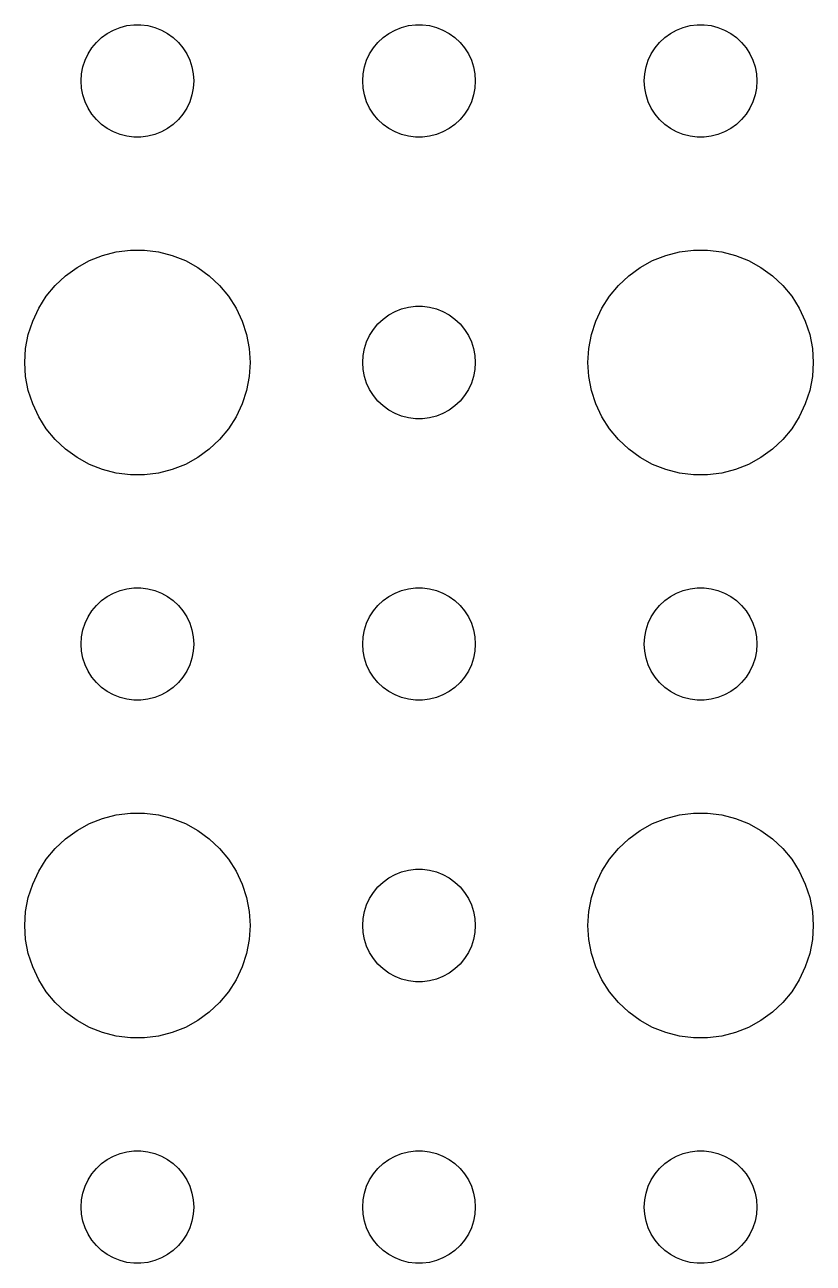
# Model space of a CAD drawing. Header units: metres. Extents: x -142 to 142, y -142 to 142.
# Drawn here: x -63 to -42, y 66 to 99 of the extents above; entities that cross this region are included whole.
import ezdxf

# ---------------------------------------------------------------- set-up
doc = ezdxf.new("R2010")
doc.units = ezdxf.units.M

msp = doc.modelspace()

# ---------------------------------------------------------------- linework, layer by layer
for p, q in [((-60.2811, 98.9734), (-60.0942, 98.997)), ((-60.0942, 98.997), (-59.9058, 98.997)), ((-59.9058, 98.997), (-59.7189, 98.9734)), ((-52.7811, 98.9734), (-52.5942, 98.997)), ((-52.5942, 98.997), (-52.4058, 98.997)), ((-52.4058, 98.997), (-52.2189, 98.9734)), ((-45.2811, 98.9734), (-45.0942, 98.997)), ((-45.0942, 98.997), (-44.9058, 98.997)), ((-44.9058, 98.997), (-44.7189, 98.9734)), ((-61.0934, 98.5268), (-60.9561, 98.6558)), ((-60.9561, 98.6558), (-60.8037, 98.7665)), ((-60.8037, 98.7665), (-60.6387, 98.8572)), ((-60.6387, 98.8572), (-60.4635, 98.9266)), ((-60.4635, 98.9266), (-60.2811, 98.9734)), ((-59.7189, 98.9734), (-59.5365, 98.9266)), ((-59.5365, 98.9266), (-59.3613, 98.8572)), ((-59.3613, 98.8572), (-59.1963, 98.7665)), ((-59.1963, 98.7665), (-59.0439, 98.6558)), ((-59.0439, 98.6558), (-58.9065, 98.5268)), ((-53.5934, 98.5268), (-53.4561, 98.6558)), ((-53.4561, 98.6558), (-53.3037, 98.7665)), ((-53.3037, 98.7665), (-53.1387, 98.8572)), ((-53.1387, 98.8572), (-52.9635, 98.9266)), ((-52.9635, 98.9266), (-52.7811, 98.9734)), ((-52.2189, 98.9734), (-52.0365, 98.9266)), ((-52.0365, 98.9266), (-51.8613, 98.8572)), ((-51.8613, 98.8572), (-51.6963, 98.7665)), ((-51.6963, 98.7665), (-51.5439, 98.6558)), ((-51.5439, 98.6558), (-51.4065, 98.5268)), ((-46.0934, 98.5268), (-45.9561, 98.6558)), ((-45.9561, 98.6558), (-45.8037, 98.7665)), ((-45.8037, 98.7665), (-45.6387, 98.8572)), ((-45.6387, 98.8572), (-45.4635, 98.9266)), ((-45.4635, 98.9266), (-45.2811, 98.9734)), ((-44.7189, 98.9734), (-44.5365, 98.9266)), ((-44.5365, 98.9266), (-44.3613, 98.8572)), ((-44.3613, 98.8572), (-44.1963, 98.7665)), ((-44.1963, 98.7665), (-44.0439, 98.6558)), ((-44.0439, 98.6558), (-43.9065, 98.5268)), ((-61.3145, 98.2226), (-61.2135, 98.3817)), ((-61.2135, 98.3817), (-61.0934, 98.5268)), ((-58.9065, 98.5268), (-58.7865, 98.3817)), ((-58.7865, 98.3817), (-58.6855, 98.2226)), ((-53.8145, 98.2226), (-53.7135, 98.3817)), ((-53.7135, 98.3817), (-53.5934, 98.5268)), ((-51.4065, 98.5268), (-51.2865, 98.3817)), ((-51.2865, 98.3817), (-51.1855, 98.2226)), ((-46.3145, 98.2226), (-46.2135, 98.3817)), ((-46.2135, 98.3817), (-46.0934, 98.5268)), ((-43.9065, 98.5268), (-43.7865, 98.3817)), ((-43.7865, 98.3817), (-43.6855, 98.2226)), ((-61.4529, 97.873), (-61.3947, 98.0522)), ((-61.3947, 98.0522), (-61.3145, 98.2226)), ((-58.6855, 98.2226), (-58.6053, 98.0522)), ((-58.6053, 98.0522), (-58.5471, 97.873)), ((-53.9529, 97.873), (-53.8947, 98.0522)), ((-53.8947, 98.0522), (-53.8145, 98.2226)), ((-51.1855, 98.2226), (-51.1053, 98.0522)), ((-51.1053, 98.0522), (-51.0471, 97.873)), ((-46.4529, 97.873), (-46.3947, 98.0522)), ((-46.3947, 98.0522), (-46.3145, 98.2226)), ((-43.6855, 98.2226), (-43.6053, 98.0522)), ((-43.6053, 98.0522), (-43.5471, 97.873)), ((-61.5, 97.5), (-61.4882, 97.688)), ((-61.4882, 97.688), (-61.4529, 97.873)), ((-58.5471, 97.873), (-58.5118, 97.688)), ((-58.5118, 97.688), (-58.5, 97.5)), ((-54, 97.5), (-53.9882, 97.688)), ((-53.9882, 97.688), (-53.9529, 97.873)), ((-51.0471, 97.873), (-51.0118, 97.688)), ((-51.0118, 97.688), (-51, 97.5)), ((-46.5, 97.5), (-46.4882, 97.688)), ((-46.4882, 97.688), (-46.4529, 97.873)), ((-43.5471, 97.873), (-43.5118, 97.688)), ((-43.5118, 97.688), (-43.5, 97.5)), ((-61.4882, 97.312), (-61.5, 97.5)), ((-58.5, 97.5), (-58.5118, 97.312)), ((-53.9882, 97.312), (-54, 97.5)), ((-51, 97.5), (-51.0118, 97.312)), ((-46.4882, 97.312), (-46.5, 97.5)), ((-43.5, 97.5), (-43.5118, 97.312)), ((-61.4529, 97.127), (-61.4882, 97.312)), ((-61.3947, 96.9478), (-61.4529, 97.127)), ((-58.5471, 97.127), (-58.6053, 96.9478)), ((-58.5118, 97.312), (-58.5471, 97.127)), ((-53.9529, 97.127), (-53.9882, 97.312)), ((-53.8947, 96.9478), (-53.9529, 97.127)), ((-51.0471, 97.127), (-51.1053, 96.9478)), ((-51.0118, 97.312), (-51.0471, 97.127)), ((-46.4529, 97.127), (-46.4882, 97.312)), ((-46.3947, 96.9478), (-46.4529, 97.127)), ((-43.5471, 97.127), (-43.6053, 96.9478)), ((-43.5118, 97.312), (-43.5471, 97.127)), ((-61.3145, 96.7774), (-61.3947, 96.9478)), ((-61.2135, 96.6183), (-61.3145, 96.7774)), ((-58.6855, 96.7774), (-58.7865, 96.6183)), ((-58.6053, 96.9478), (-58.6855, 96.7774)), ((-53.8145, 96.7774), (-53.8947, 96.9478)), ((-53.7135, 96.6183), (-53.8145, 96.7774)), ((-51.1855, 96.7774), (-51.2865, 96.6183)), ((-51.1053, 96.9478), (-51.1855, 96.7774)), ((-46.3145, 96.7774), (-46.3947, 96.9478)), ((-46.2135, 96.6183), (-46.3145, 96.7774)), ((-43.6855, 96.7774), (-43.7865, 96.6183)), ((-43.6053, 96.9478), (-43.6855, 96.7774)), ((-61.0934, 96.4732), (-61.2135, 96.6183)), ((-60.9561, 96.3442), (-61.0934, 96.4732)), ((-60.8037, 96.2335), (-60.9561, 96.3442)), ((-59.0439, 96.3442), (-59.1963, 96.2335)), ((-58.9065, 96.4732), (-59.0439, 96.3442)), ((-58.7865, 96.6183), (-58.9065, 96.4732)), ((-53.5934, 96.4732), (-53.7135, 96.6183)), ((-53.4561, 96.3442), (-53.5934, 96.4732)), ((-53.3037, 96.2335), (-53.4561, 96.3442)), ((-51.5439, 96.3442), (-51.6963, 96.2335)), ((-51.4065, 96.4732), (-51.5439, 96.3442)), ((-51.2865, 96.6183), (-51.4065, 96.4732)), ((-46.0934, 96.4732), (-46.2135, 96.6183)), ((-45.9561, 96.3442), (-46.0934, 96.4732)), ((-45.8037, 96.2335), (-45.9561, 96.3442)), ((-44.0439, 96.3442), (-44.1963, 96.2335)), ((-43.9065, 96.4732), (-44.0439, 96.3442)), ((-43.7865, 96.6183), (-43.9065, 96.4732)), ((-60.6387, 96.1428), (-60.8037, 96.2335)), ((-60.4635, 96.0734), (-60.6387, 96.1428)), ((-60.2811, 96.0266), (-60.4635, 96.0734)), ((-60.0942, 96.003), (-60.2811, 96.0266)), ((-59.7189, 96.0266), (-59.9058, 96.003)), ((-59.5365, 96.0734), (-59.7189, 96.0266)), ((-59.3613, 96.1428), (-59.5365, 96.0734)), ((-59.1963, 96.2335), (-59.3613, 96.1428)), ((-53.1387, 96.1428), (-53.3037, 96.2335)), ((-52.9635, 96.0734), (-53.1387, 96.1428)), ((-52.7811, 96.0266), (-52.9635, 96.0734)), ((-52.5942, 96.003), (-52.7811, 96.0266)), ((-52.2189, 96.0266), (-52.4058, 96.003)), ((-52.0365, 96.0734), (-52.2189, 96.0266)), ((-51.8613, 96.1428), (-52.0365, 96.0734)), ((-51.6963, 96.2335), (-51.8613, 96.1428)), ((-45.6387, 96.1428), (-45.8037, 96.2335)), ((-45.4635, 96.0734), (-45.6387, 96.1428)), ((-45.2811, 96.0266), (-45.4635, 96.0734)), ((-45.0942, 96.003), (-45.2811, 96.0266)), ((-44.7189, 96.0266), (-44.9058, 96.003)), ((-44.5365, 96.0734), (-44.7189, 96.0266)), ((-44.3613, 96.1428), (-44.5365, 96.0734)), ((-44.1963, 96.2335), (-44.3613, 96.1428)), ((-59.9058, 96.003), (-60.0942, 96.003)), ((-52.4058, 96.003), (-52.5942, 96.003)), ((-44.9058, 96.003), (-45.0942, 96.003)), ((-61.6075, 92.533), (-61.2773, 92.7145)), ((-61.2773, 92.7145), (-60.927, 92.8532)), ((-60.927, 92.8532), (-60.5621, 92.9469)), ((-60.5621, 92.9469), (-60.1884, 92.9941)), ((-60.1884, 92.9941), (-59.8116, 92.9941)), ((-59.8116, 92.9941), (-59.4379, 92.9469)), ((-59.4379, 92.9469), (-59.0729, 92.8532)), ((-59.0729, 92.8532), (-58.7227, 92.7145)), ((-58.7227, 92.7145), (-58.3925, 92.533)), ((-46.6075, 92.533), (-46.2773, 92.7145)), ((-46.2773, 92.7145), (-45.927, 92.8532)), ((-45.927, 92.8532), (-45.5621, 92.9469)), ((-45.5621, 92.9469), (-45.1884, 92.9941)), ((-45.1884, 92.9941), (-44.8116, 92.9941)), ((-44.8116, 92.9941), (-44.4379, 92.9469)), ((-44.4379, 92.9469), (-44.0729, 92.8532)), ((-44.0729, 92.8532), (-43.7227, 92.7145)), ((-43.7227, 92.7145), (-43.3925, 92.533)), ((-61.9123, 92.3115), (-61.6075, 92.533)), ((-58.3925, 92.533), (-58.0877, 92.3115)), ((-46.9123, 92.3115), (-46.6075, 92.533)), ((-43.3925, 92.533), (-43.0877, 92.3115)), ((-62.427, 91.7634), (-62.1869, 92.0536)), ((-62.1869, 92.0536), (-61.9123, 92.3115)), ((-58.0877, 92.3115), (-57.8131, 92.0536)), ((-57.8131, 92.0536), (-57.5729, 91.7634)), ((-47.427, 91.7634), (-47.1869, 92.0536)), ((-47.1869, 92.0536), (-46.9123, 92.3115)), ((-43.0877, 92.3115), (-42.8131, 92.0536)), ((-42.8131, 92.0536), (-42.5729, 91.7634)), ((-62.6289, 91.4453), (-62.427, 91.7634)), ((-57.5729, 91.7634), (-57.3711, 91.4453)), ((-47.6289, 91.4453), (-47.427, 91.7634)), ((-42.5729, 91.7634), (-42.3711, 91.4453)), ((-62.7893, 91.1044), (-62.6289, 91.4453)), ((-57.3711, 91.4453), (-57.2107, 91.1044)), ((-53.1387, 91.3572), (-52.9635, 91.4266)), ((-52.9635, 91.4266), (-52.7811, 91.4734)), ((-52.7811, 91.4734), (-52.5942, 91.497)), ((-52.5942, 91.497), (-52.4058, 91.497)), ((-52.4058, 91.497), (-52.2189, 91.4734)), ((-52.2189, 91.4734), (-52.0365, 91.4266)), ((-52.0365, 91.4266), (-51.8613, 91.3572)), ((-47.7893, 91.1044), (-47.6289, 91.4453)), ((-42.3711, 91.4453), (-42.2107, 91.1044)), ((-62.9057, 90.7461), (-62.7893, 91.1044)), ((-57.2107, 91.1044), (-57.0942, 90.7461)), ((-53.5934, 91.0268), (-53.4561, 91.1558)), ((-53.4561, 91.1558), (-53.3037, 91.2665)), ((-53.3037, 91.2665), (-53.1387, 91.3572)), ((-51.8613, 91.3572), (-51.6963, 91.2665)), ((-51.6963, 91.2665), (-51.5439, 91.1558)), ((-51.5439, 91.1558), (-51.4065, 91.0268)), ((-47.9057, 90.7461), (-47.7893, 91.1044)), ((-42.2107, 91.1044), (-42.0942, 90.7461)), ((-62.9763, 90.376), (-62.9057, 90.7461)), ((-57.0942, 90.7461), (-57.0237, 90.376)), ((-53.8145, 90.7226), (-53.7135, 90.8817)), ((-53.7135, 90.8817), (-53.5934, 91.0268)), ((-51.4065, 91.0268), (-51.2865, 90.8817)), ((-51.2865, 90.8817), (-51.1855, 90.7226)), ((-47.9763, 90.376), (-47.9057, 90.7461)), ((-42.0942, 90.7461), (-42.0237, 90.376)), ((-53.9529, 90.373), (-53.8947, 90.5522)), ((-53.8947, 90.5522), (-53.8145, 90.7226)), ((-51.1855, 90.7226), (-51.1053, 90.5522)), ((-51.1053, 90.5522), (-51.0471, 90.373)), ((-63, 90), (-62.9763, 90.376)), ((-57.0237, 90.376), (-57, 90)), ((-54, 90), (-53.9882, 90.188)), ((-53.9882, 90.188), (-53.9529, 90.373)), ((-51.0471, 90.373), (-51.0118, 90.188)), ((-51.0118, 90.188), (-51, 90)), ((-48, 90), (-47.9763, 90.376)), ((-42.0237, 90.376), (-42, 90)), ((-62.9763, 89.624), (-63, 90)), ((-57, 90), (-57.0237, 89.624)), ((-53.9882, 89.812), (-54, 90)), ((-53.9529, 89.627), (-53.9882, 89.812)), ((-51.0118, 89.812), (-51.0471, 89.627)), ((-51, 90), (-51.0118, 89.812)), ((-47.9763, 89.624), (-48, 90)), ((-42, 90), (-42.0237, 89.624)), ((-62.9057, 89.2539), (-62.9763, 89.624)), ((-57.0237, 89.624), (-57.0942, 89.2539)), ((-53.8947, 89.4478), (-53.9529, 89.627)), ((-53.8145, 89.2774), (-53.8947, 89.4478)), ((-51.1053, 89.4478), (-51.1855, 89.2774)), ((-51.0471, 89.627), (-51.1053, 89.4478)), ((-47.9057, 89.2539), (-47.9763, 89.624)), ((-42.0237, 89.624), (-42.0942, 89.2539)), ((-62.7893, 88.8956), (-62.9057, 89.2539)), ((-57.0942, 89.2539), (-57.2107, 88.8956)), ((-53.7135, 89.1183), (-53.8145, 89.2774)), ((-53.5934, 88.9732), (-53.7135, 89.1183)), ((-51.2865, 89.1183), (-51.4065, 88.9732)), ((-51.1855, 89.2774), (-51.2865, 89.1183)), ((-47.7893, 88.8956), (-47.9057, 89.2539)), ((-42.0942, 89.2539), (-42.2107, 88.8956)), ((-62.6289, 88.5547), (-62.7893, 88.8956)), ((-57.2107, 88.8956), (-57.3711, 88.5547)), ((-53.4561, 88.8442), (-53.5934, 88.9732)), ((-53.3037, 88.7335), (-53.4561, 88.8442)), ((-51.5439, 88.8442), (-51.6963, 88.7335)), ((-51.4065, 88.9732), (-51.5439, 88.8442)), ((-47.6289, 88.5547), (-47.7893, 88.8956)), ((-42.2107, 88.8956), (-42.3711, 88.5547)), ((-62.427, 88.2366), (-62.6289, 88.5547)), ((-57.3711, 88.5547), (-57.5729, 88.2366)), ((-53.1387, 88.6428), (-53.3037, 88.7335)), ((-52.9635, 88.5734), (-53.1387, 88.6428)), ((-52.7811, 88.5266), (-52.9635, 88.5734)), ((-52.5942, 88.503), (-52.7811, 88.5266)), ((-52.4058, 88.503), (-52.5942, 88.503)), ((-52.2189, 88.5266), (-52.4058, 88.503)), ((-52.0365, 88.5734), (-52.2189, 88.5266)), ((-51.8613, 88.6428), (-52.0365, 88.5734)), ((-51.6963, 88.7335), (-51.8613, 88.6428)), ((-47.427, 88.2366), (-47.6289, 88.5547)), ((-42.3711, 88.5547), (-42.5729, 88.2366)), ((-62.1869, 87.9464), (-62.427, 88.2366)), ((-57.5729, 88.2366), (-57.8131, 87.9464)), ((-47.1869, 87.9464), (-47.427, 88.2366)), ((-42.5729, 88.2366), (-42.8131, 87.9464)), ((-61.9123, 87.6885), (-62.1869, 87.9464)), ((-57.8131, 87.9464), (-58.0877, 87.6885)), ((-46.9123, 87.6885), (-47.1869, 87.9464)), ((-42.8131, 87.9464), (-43.0877, 87.6885)), ((-61.6075, 87.467), (-61.9123, 87.6885)), ((-61.2773, 87.2855), (-61.6075, 87.467)), ((-58.3925, 87.467), (-58.7227, 87.2855)), ((-58.0877, 87.6885), (-58.3925, 87.467)), ((-46.6075, 87.467), (-46.9123, 87.6885)), ((-46.2773, 87.2855), (-46.6075, 87.467)), ((-43.3925, 87.467), (-43.7227, 87.2855)), ((-43.0877, 87.6885), (-43.3925, 87.467)), ((-60.927, 87.1468), (-61.2773, 87.2855)), ((-60.5621, 87.0531), (-60.927, 87.1468)), ((-59.0729, 87.1468), (-59.4379, 87.0531)), ((-58.7227, 87.2855), (-59.0729, 87.1468)), ((-45.927, 87.1468), (-46.2773, 87.2855)), ((-45.5621, 87.0531), (-45.927, 87.1468)), ((-44.0729, 87.1468), (-44.4379, 87.0531)), ((-43.7227, 87.2855), (-44.0729, 87.1468)), ((-60.1884, 87.0059), (-60.5621, 87.0531)), ((-59.8116, 87.0059), (-60.1884, 87.0059)), ((-59.4379, 87.0531), (-59.8116, 87.0059)), ((-45.1884, 87.0059), (-45.5621, 87.0531)), ((-44.8116, 87.0059), (-45.1884, 87.0059)), ((-44.4379, 87.0531), (-44.8116, 87.0059)), ((-60.8037, 83.7665), (-60.6387, 83.8572)), ((-60.6387, 83.8572), (-60.4635, 83.9266)), ((-60.4635, 83.9266), (-60.2811, 83.9734)), ((-60.2811, 83.9734), (-60.0942, 83.997)), ((-60.0942, 83.997), (-59.9058, 83.997)), ((-59.9058, 83.997), (-59.7189, 83.9734)), ((-59.7189, 83.9734), (-59.5365, 83.9266)), ((-59.5365, 83.9266), (-59.3613, 83.8572)), ((-59.3613, 83.8572), (-59.1963, 83.7665)), ((-53.3037, 83.7665), (-53.1387, 83.8572)), ((-53.1387, 83.8572), (-52.9635, 83.9266)), ((-52.9635, 83.9266), (-52.7811, 83.9734)), ((-52.7811, 83.9734), (-52.5942, 83.997)), ((-52.5942, 83.997), (-52.4058, 83.997)), ((-52.4058, 83.997), (-52.2189, 83.9734)), ((-52.2189, 83.9734), (-52.0365, 83.9266)), ((-52.0365, 83.9266), (-51.8613, 83.8572)), ((-51.8613, 83.8572), (-51.6963, 83.7665)), ((-45.8037, 83.7665), (-45.6387, 83.8572)), ((-45.6387, 83.8572), (-45.4635, 83.9266)), ((-45.4635, 83.9266), (-45.2811, 83.9734)), ((-45.2811, 83.9734), (-45.0942, 83.997)), ((-45.0942, 83.997), (-44.9058, 83.997)), ((-44.9058, 83.997), (-44.7189, 83.9734)), ((-44.7189, 83.9734), (-44.5365, 83.9266)), ((-44.5365, 83.9266), (-44.3613, 83.8572)), ((-44.3613, 83.8572), (-44.1963, 83.7665)), ((-61.2135, 83.3817), (-61.0934, 83.5268)), ((-61.0934, 83.5268), (-60.9561, 83.6558)), ((-60.9561, 83.6558), (-60.8037, 83.7665)), ((-59.1963, 83.7665), (-59.0439, 83.6558)), ((-59.0439, 83.6558), (-58.9065, 83.5268)), ((-58.9065, 83.5268), (-58.7865, 83.3817)), ((-53.7135, 83.3817), (-53.5934, 83.5268)), ((-53.5934, 83.5268), (-53.4561, 83.6558)), ((-53.4561, 83.6558), (-53.3037, 83.7665)), ((-51.6963, 83.7665), (-51.5439, 83.6558)), ((-51.5439, 83.6558), (-51.4065, 83.5268)), ((-51.4065, 83.5268), (-51.2865, 83.3817)), ((-46.2135, 83.3817), (-46.0934, 83.5268)), ((-46.0934, 83.5268), (-45.9561, 83.6558)), ((-45.9561, 83.6558), (-45.8037, 83.7665)), ((-44.1963, 83.7665), (-44.0439, 83.6558)), ((-44.0439, 83.6558), (-43.9065, 83.5268)), ((-43.9065, 83.5268), (-43.7865, 83.3817)), ((-61.3947, 83.0522), (-61.3145, 83.2226)), ((-61.3145, 83.2226), (-61.2135, 83.3817)), ((-58.7865, 83.3817), (-58.6855, 83.2226)), ((-58.6855, 83.2226), (-58.6053, 83.0522)), ((-53.8947, 83.0522), (-53.8145, 83.2226)), ((-53.8145, 83.2226), (-53.7135, 83.3817)), ((-51.2865, 83.3817), (-51.1855, 83.2226)), ((-51.1855, 83.2226), (-51.1053, 83.0522)), ((-46.3947, 83.0522), (-46.3145, 83.2226)), ((-46.3145, 83.2226), (-46.2135, 83.3817)), ((-43.7865, 83.3817), (-43.6855, 83.2226)), ((-43.6855, 83.2226), (-43.6053, 83.0522)), ((-61.4882, 82.688), (-61.4529, 82.873)), ((-61.4529, 82.873), (-61.3947, 83.0522)), ((-58.6053, 83.0522), (-58.5471, 82.873)), ((-58.5471, 82.873), (-58.5118, 82.688)), ((-53.9882, 82.688), (-53.9529, 82.873)), ((-53.9529, 82.873), (-53.8947, 83.0522)), ((-51.1053, 83.0522), (-51.0471, 82.873)), ((-51.0471, 82.873), (-51.0118, 82.688)), ((-46.4882, 82.688), (-46.4529, 82.873)), ((-46.4529, 82.873), (-46.3947, 83.0522)), ((-43.6053, 83.0522), (-43.5471, 82.873)), ((-43.5471, 82.873), (-43.5118, 82.688)), ((-61.5, 82.5), (-61.4882, 82.688)), ((-61.4882, 82.312), (-61.5, 82.5)), ((-58.5118, 82.688), (-58.5, 82.5)), ((-58.5, 82.5), (-58.5118, 82.312)), ((-54, 82.5), (-53.9882, 82.688)), ((-53.9882, 82.312), (-54, 82.5)), ((-51.0118, 82.688), (-51, 82.5)), ((-51, 82.5), (-51.0118, 82.312)), ((-46.5, 82.5), (-46.4882, 82.688)), ((-46.4882, 82.312), (-46.5, 82.5)), ((-43.5118, 82.688), (-43.5, 82.5)), ((-43.5, 82.5), (-43.5118, 82.312)), ((-61.4529, 82.127), (-61.4882, 82.312)), ((-58.5118, 82.312), (-58.5471, 82.127)), ((-53.9529, 82.127), (-53.9882, 82.312)), ((-51.0118, 82.312), (-51.0471, 82.127)), ((-46.4529, 82.127), (-46.4882, 82.312)), ((-43.5118, 82.312), (-43.5471, 82.127)), ((-61.3947, 81.9478), (-61.4529, 82.127)), ((-61.3145, 81.7774), (-61.3947, 81.9478)), ((-58.6053, 81.9478), (-58.6855, 81.7774)), ((-58.5471, 82.127), (-58.6053, 81.9478)), ((-53.8947, 81.9478), (-53.9529, 82.127)), ((-53.8145, 81.7774), (-53.8947, 81.9478)), ((-51.1053, 81.9478), (-51.1855, 81.7774)), ((-51.0471, 82.127), (-51.1053, 81.9478)), ((-46.3947, 81.9478), (-46.4529, 82.127)), ((-46.3145, 81.7774), (-46.3947, 81.9478)), ((-43.6053, 81.9478), (-43.6855, 81.7774)), ((-43.5471, 82.127), (-43.6053, 81.9478)), ((-61.2135, 81.6183), (-61.3145, 81.7774)), ((-61.0934, 81.4732), (-61.2135, 81.6183)), ((-58.7865, 81.6183), (-58.9065, 81.4732)), ((-58.6855, 81.7774), (-58.7865, 81.6183)), ((-53.7135, 81.6183), (-53.8145, 81.7774)), ((-53.5934, 81.4732), (-53.7135, 81.6183)), ((-51.2865, 81.6183), (-51.4065, 81.4732)), ((-51.1855, 81.7774), (-51.2865, 81.6183)), ((-46.2135, 81.6183), (-46.3145, 81.7774)), ((-46.0934, 81.4732), (-46.2135, 81.6183)), ((-43.7865, 81.6183), (-43.9065, 81.4732)), ((-43.6855, 81.7774), (-43.7865, 81.6183)), ((-60.9561, 81.3442), (-61.0934, 81.4732)), ((-60.8037, 81.2335), (-60.9561, 81.3442)), ((-60.6387, 81.1428), (-60.8037, 81.2335)), ((-59.1963, 81.2335), (-59.3613, 81.1428)), ((-59.0439, 81.3442), (-59.1963, 81.2335)), ((-58.9065, 81.4732), (-59.0439, 81.3442)), ((-53.4561, 81.3442), (-53.5934, 81.4732)), ((-53.3037, 81.2335), (-53.4561, 81.3442)), ((-53.1387, 81.1428), (-53.3037, 81.2335)), ((-51.6963, 81.2335), (-51.8613, 81.1428)), ((-51.5439, 81.3442), (-51.6963, 81.2335)), ((-51.4065, 81.4732), (-51.5439, 81.3442)), ((-45.9561, 81.3442), (-46.0934, 81.4732)), ((-45.8037, 81.2335), (-45.9561, 81.3442)), ((-45.6387, 81.1428), (-45.8037, 81.2335)), ((-44.1963, 81.2335), (-44.3613, 81.1428)), ((-44.0439, 81.3442), (-44.1963, 81.2335)), ((-43.9065, 81.4732), (-44.0439, 81.3442)), ((-60.4635, 81.0734), (-60.6387, 81.1428)), ((-60.2811, 81.0266), (-60.4635, 81.0734)), ((-60.0942, 81.003), (-60.2811, 81.0266)), ((-59.9058, 81.003), (-60.0942, 81.003)), ((-59.7189, 81.0266), (-59.9058, 81.003)), ((-59.5365, 81.0734), (-59.7189, 81.0266)), ((-59.3613, 81.1428), (-59.5365, 81.0734)), ((-52.9635, 81.0734), (-53.1387, 81.1428)), ((-52.7811, 81.0266), (-52.9635, 81.0734)), ((-52.5942, 81.003), (-52.7811, 81.0266)), ((-52.4058, 81.003), (-52.5942, 81.003)), ((-52.2189, 81.0266), (-52.4058, 81.003)), ((-52.0365, 81.0734), (-52.2189, 81.0266)), ((-51.8613, 81.1428), (-52.0365, 81.0734)), ((-45.4635, 81.0734), (-45.6387, 81.1428)), ((-45.2811, 81.0266), (-45.4635, 81.0734)), ((-45.0942, 81.003), (-45.2811, 81.0266)), ((-44.9058, 81.003), (-45.0942, 81.003)), ((-44.7189, 81.0266), (-44.9058, 81.003)), ((-44.5365, 81.0734), (-44.7189, 81.0266)), ((-44.3613, 81.1428), (-44.5365, 81.0734)), ((-60.927, 77.8532), (-60.5621, 77.9469)), ((-60.5621, 77.9469), (-60.1884, 77.9941)), ((-60.1884, 77.9941), (-59.8116, 77.9941)), ((-59.8116, 77.9941), (-59.4379, 77.9469)), ((-59.4379, 77.9469), (-59.0729, 77.8532)), ((-45.927, 77.8532), (-45.5621, 77.9469)), ((-45.5621, 77.9469), (-45.1884, 77.9941)), ((-45.1884, 77.9941), (-44.8116, 77.9941)), ((-44.8116, 77.9941), (-44.4379, 77.9469)), ((-44.4379, 77.9469), (-44.0729, 77.8532)), ((-61.6075, 77.533), (-61.2773, 77.7145)), ((-61.2773, 77.7145), (-60.927, 77.8532)), ((-59.0729, 77.8532), (-58.7227, 77.7145)), ((-58.7227, 77.7145), (-58.3925, 77.533)), ((-46.6075, 77.533), (-46.2773, 77.7145)), ((-46.2773, 77.7145), (-45.927, 77.8532)), ((-44.0729, 77.8532), (-43.7227, 77.7145)), ((-43.7227, 77.7145), (-43.3925, 77.533)), ((-62.1869, 77.0536), (-61.9123, 77.3115)), ((-61.9123, 77.3115), (-61.6075, 77.533)), ((-58.3925, 77.533), (-58.0877, 77.3115)), ((-58.0877, 77.3115), (-57.8131, 77.0536)), ((-47.1869, 77.0536), (-46.9123, 77.3115)), ((-46.9123, 77.3115), (-46.6075, 77.533)), ((-43.3925, 77.533), (-43.0877, 77.3115)), ((-43.0877, 77.3115), (-42.8131, 77.0536)), ((-62.427, 76.7634), (-62.1869, 77.0536)), ((-57.8131, 77.0536), (-57.5729, 76.7634)), ((-47.427, 76.7634), (-47.1869, 77.0536)), ((-42.8131, 77.0536), (-42.5729, 76.7634)), ((-62.6289, 76.4453), (-62.427, 76.7634)), ((-57.5729, 76.7634), (-57.3711, 76.4453)), ((-47.6289, 76.4453), (-47.427, 76.7634)), ((-42.5729, 76.7634), (-42.3711, 76.4453)), ((-62.7893, 76.1044), (-62.6289, 76.4453)), ((-57.3711, 76.4453), (-57.2107, 76.1044)), ((-53.4561, 76.1558), (-53.3037, 76.2665)), ((-53.3037, 76.2665), (-53.1387, 76.3572)), ((-53.1387, 76.3572), (-52.9635, 76.4266)), ((-52.9635, 76.4266), (-52.7811, 76.4734)), ((-52.7811, 76.4734), (-52.5942, 76.497)), ((-52.5942, 76.497), (-52.4058, 76.497)), ((-52.4058, 76.497), (-52.2189, 76.4734)), ((-52.2189, 76.4734), (-52.0365, 76.4266)), ((-52.0365, 76.4266), (-51.8613, 76.3572)), ((-51.8613, 76.3572), (-51.6963, 76.2665)), ((-51.6963, 76.2665), (-51.5439, 76.1558)), ((-47.7893, 76.1044), (-47.6289, 76.4453)), ((-42.3711, 76.4453), (-42.2107, 76.1044)), ((-62.9057, 75.7461), (-62.7893, 76.1044)), ((-57.2107, 76.1044), (-57.0942, 75.7461)), ((-53.7135, 75.8817), (-53.5934, 76.0268)), ((-53.5934, 76.0268), (-53.4561, 76.1558)), ((-51.5439, 76.1558), (-51.4065, 76.0268)), ((-51.4065, 76.0268), (-51.2865, 75.8817)), ((-47.9057, 75.7461), (-47.7893, 76.1044)), ((-42.2107, 76.1044), (-42.0942, 75.7461)), ((-62.9763, 75.376), (-62.9057, 75.7461)), ((-57.0942, 75.7461), (-57.0237, 75.376)), ((-53.8947, 75.5522), (-53.8145, 75.7226)), ((-53.8145, 75.7226), (-53.7135, 75.8817)), ((-51.2865, 75.8817), (-51.1855, 75.7226)), ((-51.1855, 75.7226), (-51.1053, 75.5522)), ((-47.9763, 75.376), (-47.9057, 75.7461)), ((-42.0942, 75.7461), (-42.0237, 75.376)), ((-63, 75), (-62.9763, 75.376)), ((-57.0237, 75.376), (-57, 75)), ((-53.9882, 75.188), (-53.9529, 75.373)), ((-53.9529, 75.373), (-53.8947, 75.5522)), ((-51.1053, 75.5522), (-51.0471, 75.373)), ((-51.0471, 75.373), (-51.0118, 75.188)), ((-48, 75), (-47.9763, 75.376)), ((-42.0237, 75.376), (-42, 75)), ((-62.9763, 74.624), (-63, 75)), ((-57, 75), (-57.0237, 74.624)), ((-54, 75), (-53.9882, 75.188)), ((-53.9882, 74.812), (-54, 75)), ((-51.0118, 75.188), (-51, 75)), ((-51, 75), (-51.0118, 74.812)), ((-47.9763, 74.624), (-48, 75)), ((-42, 75), (-42.0237, 74.624)), ((-62.9057, 74.2539), (-62.9763, 74.624)), ((-57.0237, 74.624), (-57.0942, 74.2539)), ((-53.9529, 74.627), (-53.9882, 74.812)), ((-53.8947, 74.4478), (-53.9529, 74.627)), ((-51.0471, 74.627), (-51.1053, 74.4478)), ((-51.0118, 74.812), (-51.0471, 74.627)), ((-47.9057, 74.2539), (-47.9763, 74.624)), ((-42.0237, 74.624), (-42.0942, 74.2539)), ((-62.7893, 73.8956), (-62.9057, 74.2539)), ((-57.0942, 74.2539), (-57.2107, 73.8956)), ((-53.8145, 74.2774), (-53.8947, 74.4478)), ((-53.7135, 74.1183), (-53.8145, 74.2774)), ((-51.1855, 74.2774), (-51.2865, 74.1183)), ((-51.1053, 74.4478), (-51.1855, 74.2774)), ((-47.7893, 73.8956), (-47.9057, 74.2539)), ((-42.0942, 74.2539), (-42.2107, 73.8956)), ((-53.5934, 73.9732), (-53.7135, 74.1183)), ((-53.4561, 73.8442), (-53.5934, 73.9732)), ((-51.4065, 73.9732), (-51.5439, 73.8442)), ((-51.2865, 74.1183), (-51.4065, 73.9732)), ((-62.6289, 73.5547), (-62.7893, 73.8956)), ((-57.2107, 73.8956), (-57.3711, 73.5547)), ((-53.3037, 73.7335), (-53.4561, 73.8442)), ((-53.1387, 73.6428), (-53.3037, 73.7335)), ((-52.9635, 73.5734), (-53.1387, 73.6428)), ((-51.8613, 73.6428), (-52.0365, 73.5734)), ((-51.6963, 73.7335), (-51.8613, 73.6428)), ((-51.5439, 73.8442), (-51.6963, 73.7335)), ((-47.6289, 73.5547), (-47.7893, 73.8956)), ((-42.2107, 73.8956), (-42.3711, 73.5547)), ((-62.427, 73.2366), (-62.6289, 73.5547)), ((-57.3711, 73.5547), (-57.5729, 73.2366)), ((-52.7811, 73.5266), (-52.9635, 73.5734)), ((-52.5942, 73.503), (-52.7811, 73.5266)), ((-52.4058, 73.503), (-52.5942, 73.503)), ((-52.2189, 73.5266), (-52.4058, 73.503)), ((-52.0365, 73.5734), (-52.2189, 73.5266)), ((-47.427, 73.2366), (-47.6289, 73.5547)), ((-42.3711, 73.5547), (-42.5729, 73.2366)), ((-62.1869, 72.9464), (-62.427, 73.2366)), ((-61.9123, 72.6885), (-62.1869, 72.9464)), ((-57.8131, 72.9464), (-58.0877, 72.6885)), ((-57.5729, 73.2366), (-57.8131, 72.9464)), ((-47.1869, 72.9464), (-47.427, 73.2366)), ((-46.9123, 72.6885), (-47.1869, 72.9464)), ((-42.8131, 72.9464), (-43.0877, 72.6885)), ((-42.5729, 73.2366), (-42.8131, 72.9464)), ((-61.6075, 72.467), (-61.9123, 72.6885)), ((-58.0877, 72.6885), (-58.3925, 72.467)), ((-46.6075, 72.467), (-46.9123, 72.6885)), ((-43.0877, 72.6885), (-43.3925, 72.467)), ((-61.2773, 72.2855), (-61.6075, 72.467)), ((-60.927, 72.1468), (-61.2773, 72.2855)), ((-58.7227, 72.2855), (-59.0729, 72.1468)), ((-58.3925, 72.467), (-58.7227, 72.2855)), ((-46.2773, 72.2855), (-46.6075, 72.467)), ((-45.927, 72.1468), (-46.2773, 72.2855)), ((-43.7227, 72.2855), (-44.0729, 72.1468)), ((-43.3925, 72.467), (-43.7227, 72.2855)), ((-60.5621, 72.0531), (-60.927, 72.1468)), ((-60.1884, 72.0059), (-60.5621, 72.0531)), ((-59.8116, 72.0059), (-60.1884, 72.0059)), ((-59.4379, 72.0531), (-59.8116, 72.0059)), ((-59.0729, 72.1468), (-59.4379, 72.0531)), ((-45.5621, 72.0531), (-45.927, 72.1468)), ((-45.1884, 72.0059), (-45.5621, 72.0531)), ((-44.8116, 72.0059), (-45.1884, 72.0059)), ((-44.4379, 72.0531), (-44.8116, 72.0059)), ((-44.0729, 72.1468), (-44.4379, 72.0531)), ((-60.4635, 68.9266), (-60.2811, 68.9734)), ((-60.2811, 68.9734), (-60.0942, 68.997)), ((-60.0942, 68.997), (-59.9058, 68.997)), ((-59.9058, 68.997), (-59.7189, 68.9734)), ((-59.7189, 68.9734), (-59.5365, 68.9266)), ((-52.9635, 68.9266), (-52.7811, 68.9734)), ((-52.7811, 68.9734), (-52.5942, 68.997)), ((-52.5942, 68.997), (-52.4058, 68.997)), ((-52.4058, 68.997), (-52.2189, 68.9734)), ((-52.2189, 68.9734), (-52.0365, 68.9266)), ((-45.4635, 68.9266), (-45.2811, 68.9734)), ((-45.2811, 68.9734), (-45.0942, 68.997)), ((-45.0942, 68.997), (-44.9058, 68.997)), ((-44.9058, 68.997), (-44.7189, 68.9734)), ((-44.7189, 68.9734), (-44.5365, 68.9266)), ((-61.0934, 68.5268), (-60.9561, 68.6558)), ((-60.9561, 68.6558), (-60.8037, 68.7665)), ((-60.8037, 68.7665), (-60.6387, 68.8572)), ((-60.6387, 68.8572), (-60.4635, 68.9266)), ((-59.5365, 68.9266), (-59.3613, 68.8572)), ((-59.3613, 68.8572), (-59.1963, 68.7665)), ((-59.1963, 68.7665), (-59.0439, 68.6558)), ((-59.0439, 68.6558), (-58.9065, 68.5268)), ((-53.5934, 68.5268), (-53.4561, 68.6558)), ((-53.4561, 68.6558), (-53.3037, 68.7665)), ((-53.3037, 68.7665), (-53.1387, 68.8572)), ((-53.1387, 68.8572), (-52.9635, 68.9266)), ((-52.0365, 68.9266), (-51.8613, 68.8572)), ((-51.8613, 68.8572), (-51.6963, 68.7665)), ((-51.6963, 68.7665), (-51.5439, 68.6558)), ((-51.5439, 68.6558), (-51.4065, 68.5268)), ((-46.0934, 68.5268), (-45.9561, 68.6558)), ((-45.9561, 68.6558), (-45.8037, 68.7665)), ((-45.8037, 68.7665), (-45.6387, 68.8572)), ((-45.6387, 68.8572), (-45.4635, 68.9266)), ((-44.5365, 68.9266), (-44.3613, 68.8572)), ((-44.3613, 68.8572), (-44.1963, 68.7665)), ((-44.1963, 68.7665), (-44.0439, 68.6558)), ((-44.0439, 68.6558), (-43.9065, 68.5268)), ((-61.3145, 68.2226), (-61.2135, 68.3817)), ((-61.2135, 68.3817), (-61.0934, 68.5268)), ((-58.9065, 68.5268), (-58.7865, 68.3817)), ((-58.7865, 68.3817), (-58.6855, 68.2226)), ((-53.8145, 68.2226), (-53.7135, 68.3817)), ((-53.7135, 68.3817), (-53.5934, 68.5268)), ((-51.4065, 68.5268), (-51.2865, 68.3817)), ((-51.2865, 68.3817), (-51.1855, 68.2226)), ((-46.3145, 68.2226), (-46.2135, 68.3817)), ((-46.2135, 68.3817), (-46.0934, 68.5268)), ((-43.9065, 68.5268), (-43.7865, 68.3817)), ((-43.7865, 68.3817), (-43.6855, 68.2226)), ((-61.4529, 67.873), (-61.3947, 68.0522)), ((-61.3947, 68.0522), (-61.3145, 68.2226)), ((-58.6855, 68.2226), (-58.6053, 68.0522)), ((-58.6053, 68.0522), (-58.5471, 67.873)), ((-53.9529, 67.873), (-53.8947, 68.0522)), ((-53.8947, 68.0522), (-53.8145, 68.2226)), ((-51.1855, 68.2226), (-51.1053, 68.0522)), ((-51.1053, 68.0522), (-51.0471, 67.873)), ((-46.4529, 67.873), (-46.3947, 68.0522)), ((-46.3947, 68.0522), (-46.3145, 68.2226)), ((-43.6855, 68.2226), (-43.6053, 68.0522)), ((-43.6053, 68.0522), (-43.5471, 67.873)), ((-61.5, 67.5), (-61.4882, 67.688)), ((-61.4882, 67.688), (-61.4529, 67.873)), ((-58.5471, 67.873), (-58.5118, 67.688)), ((-58.5118, 67.688), (-58.5, 67.5)), ((-54, 67.5), (-53.9882, 67.688)), ((-53.9882, 67.688), (-53.9529, 67.873)), ((-51.0471, 67.873), (-51.0118, 67.688)), ((-51.0118, 67.688), (-51, 67.5)), ((-46.5, 67.5), (-46.4882, 67.688)), ((-46.4882, 67.688), (-46.4529, 67.873)), ((-43.5471, 67.873), (-43.5118, 67.688)), ((-43.5118, 67.688), (-43.5, 67.5)), ((-61.4882, 67.312), (-61.5, 67.5)), ((-61.4529, 67.127), (-61.4882, 67.312)), ((-58.5118, 67.312), (-58.5471, 67.127)), ((-58.5, 67.5), (-58.5118, 67.312)), ((-53.9882, 67.312), (-54, 67.5)), ((-53.9529, 67.127), (-53.9882, 67.312)), ((-51.0118, 67.312), (-51.0471, 67.127)), ((-51, 67.5), (-51.0118, 67.312)), ((-46.4882, 67.312), (-46.5, 67.5)), ((-46.4529, 67.127), (-46.4882, 67.312)), ((-43.5118, 67.312), (-43.5471, 67.127)), ((-43.5, 67.5), (-43.5118, 67.312)), ((-61.3947, 66.9478), (-61.4529, 67.127)), ((-58.5471, 67.127), (-58.6053, 66.9478)), ((-53.8947, 66.9478), (-53.9529, 67.127)), ((-51.0471, 67.127), (-51.1053, 66.9478)), ((-46.3947, 66.9478), (-46.4529, 67.127)), ((-43.5471, 67.127), (-43.6053, 66.9478)), ((-61.3145, 66.7774), (-61.3947, 66.9478)), ((-61.2135, 66.6183), (-61.3145, 66.7774)), ((-58.6855, 66.7774), (-58.7865, 66.6183)), ((-58.6053, 66.9478), (-58.6855, 66.7774)), ((-53.8145, 66.7774), (-53.8947, 66.9478)), ((-53.7135, 66.6183), (-53.8145, 66.7774)), ((-51.1855, 66.7774), (-51.2865, 66.6183)), ((-51.1053, 66.9478), (-51.1855, 66.7774)), ((-46.3145, 66.7774), (-46.3947, 66.9478)), ((-46.2135, 66.6183), (-46.3145, 66.7774)), ((-43.6855, 66.7774), (-43.7865, 66.6183)), ((-43.6053, 66.9478), (-43.6855, 66.7774)), ((-61.0934, 66.4732), (-61.2135, 66.6183)), ((-60.9561, 66.3442), (-61.0934, 66.4732)), ((-60.8037, 66.2335), (-60.9561, 66.3442)), ((-59.0439, 66.3442), (-59.1963, 66.2335)), ((-58.9065, 66.4732), (-59.0439, 66.3442)), ((-58.7865, 66.6183), (-58.9065, 66.4732)), ((-53.5934, 66.4732), (-53.7135, 66.6183)), ((-53.4561, 66.3442), (-53.5934, 66.4732)), ((-53.3037, 66.2335), (-53.4561, 66.3442)), ((-51.5439, 66.3442), (-51.6963, 66.2335)), ((-51.4065, 66.4732), (-51.5439, 66.3442)), ((-51.2865, 66.6183), (-51.4065, 66.4732)), ((-46.0934, 66.4732), (-46.2135, 66.6183)), ((-45.9561, 66.3442), (-46.0934, 66.4732)), ((-45.8037, 66.2335), (-45.9561, 66.3442)), ((-44.0439, 66.3442), (-44.1963, 66.2335)), ((-43.9065, 66.4732), (-44.0439, 66.3442)), ((-43.7865, 66.6183), (-43.9065, 66.4732)), ((-60.6387, 66.1428), (-60.8037, 66.2335)), ((-60.4635, 66.0734), (-60.6387, 66.1428)), ((-60.2811, 66.0266), (-60.4635, 66.0734)), ((-60.0942, 66.003), (-60.2811, 66.0266)), ((-59.9058, 66.003), (-60.0942, 66.003)), ((-59.7189, 66.0266), (-59.9058, 66.003)), ((-59.5365, 66.0734), (-59.7189, 66.0266)), ((-59.3613, 66.1428), (-59.5365, 66.0734)), ((-59.1963, 66.2335), (-59.3613, 66.1428)), ((-53.1387, 66.1428), (-53.3037, 66.2335)), ((-52.9635, 66.0734), (-53.1387, 66.1428)), ((-52.7811, 66.0266), (-52.9635, 66.0734)), ((-52.5942, 66.003), (-52.7811, 66.0266)), ((-52.4058, 66.003), (-52.5942, 66.003)), ((-52.2189, 66.0266), (-52.4058, 66.003)), ((-52.0365, 66.0734), (-52.2189, 66.0266)), ((-51.8613, 66.1428), (-52.0365, 66.0734)), ((-51.6963, 66.2335), (-51.8613, 66.1428)), ((-45.6387, 66.1428), (-45.8037, 66.2335)), ((-45.4635, 66.0734), (-45.6387, 66.1428)), ((-45.2811, 66.0266), (-45.4635, 66.0734)), ((-45.0942, 66.003), (-45.2811, 66.0266)), ((-44.9058, 66.003), (-45.0942, 66.003)), ((-44.7189, 66.0266), (-44.9058, 66.003)), ((-44.5365, 66.0734), (-44.7189, 66.0266)), ((-44.3613, 66.1428), (-44.5365, 66.0734)), ((-44.1963, 66.2335), (-44.3613, 66.1428))]:
    msp.add_line(p, q)

doc.saveas('drawing.dxf')
